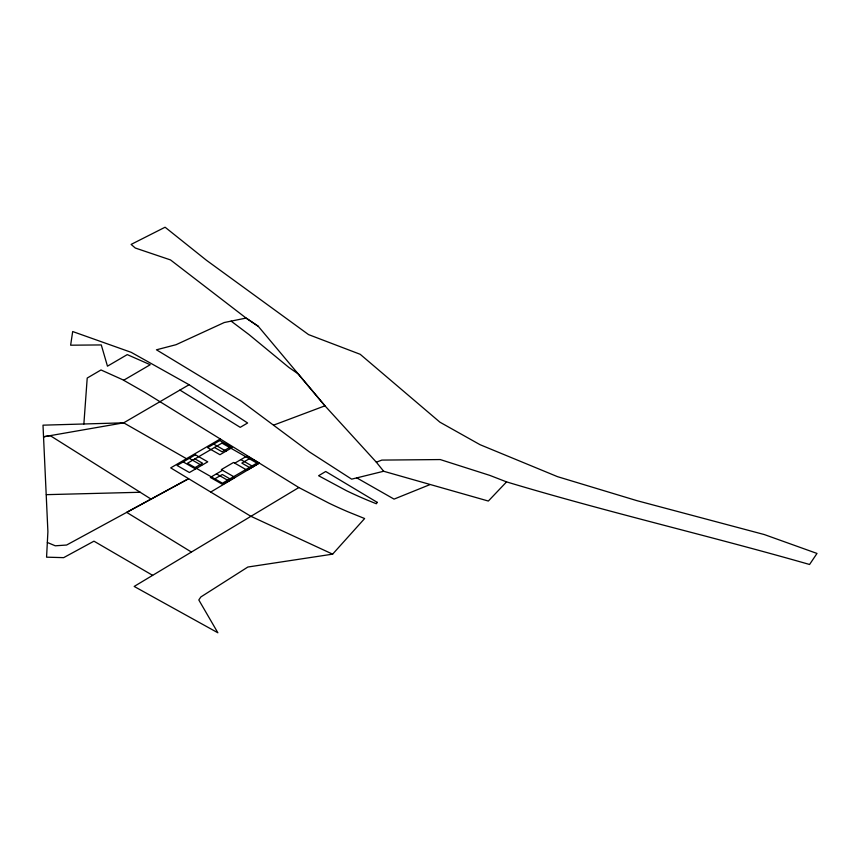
<?xml version="1.0" encoding="UTF-8"?>
<svg xmlns="http://www.w3.org/2000/svg" width="860" height="860" viewBox="0 0 860 860"><rect width="100%" height="100%" fill="white"/><g stroke="black" fill="none" stroke-linecap="round" stroke-linejoin="round"><path stroke-width="1.29" d="M152.628 575.329L93.966 541.177L63.661 557.645L46.569 557.172L47.902 531.706L43 425.173L123.679 422.83L189.093 384.721L247.626 423.002L240.209 427.334L179.923 390.064M83.871 423.98L87.215 378.045L101.007 369.961L122.668 379.712L145.34 392.654L298.839 487.534L328.681 503.025A399.975 230.921 0 0 0 347.999 511.808L364.629 518.537L332.627 554.152L247.852 567.03L200.864 596.947L198.8 599.947L217.87 632.777L134.171 586.445L298.839 487.534M258.215 326.273L246.089 318.071L170.506 259.924L135.289 248.024L131.118 244.412L165.088 227.223L206.518 260.333L308.557 334.604L360.2 354.298L439.922 422.185L480.031 444.685L557.495 476.655L636.959 500.671L764.325 534.565L817 553.442L809.561 564.482C708.909 535.662 606.837 512.044 506.562 481.89L488.351 501.047L383.646 471.258L351.643 479.149L309.331 451.865L241.466 401.319L156.455 349.805L176.031 344.709L224.277 322.521L246.089 318.071L258.215 326.262L324.962 405.823L376.347 462.196L383.646 471.258M210.721 492.049L259.311 463.088L246.97 456.036L234.758 463.164M123.625 380.27L150.242 364.726L127.258 354.61L107.468 366.177L101.286 344.935L70.638 345.193L72.681 331.541L131.204 352.331L189.093 384.721M220.257 438.976L170.71 467.883L250.765 516.236L332.627 554.152M195.08 467.582L202.551 463.217L194.951 458.875M229.566 447.458L222.095 451.812L214.484 447.469M222.557 470.291L210.345 477.418L222.686 484.47L234.898 477.343L221.332 469.592L233.544 462.465L247.11 470.216L259.322 463.088M214.828 478.859L222.299 474.494L229.91 478.848M249.314 458.735L241.843 463.099L249.443 467.442M429.645 484.739L394.052 499.112L356.782 477.88M376.347 462.196L381.829 460.089L440.234 459.562L489.802 475.387L506.562 481.89M273.663 425.109L324.962 405.823L298.119 373.863L288.81 367.381L248.905 334.508L231.136 321.124M46.354 494.661L140.201 492.264M47.354 542.477L55.266 545.799L66.607 545.036L188.619 478.697L126.678 512.366L191.35 552.012M186.48 458.692L123.679 422.83L43.559 436.794L50.213 435.633L151.07 499.112M213.71 444.093L226.062 451.145M240.864 459.606L253.216 466.658M189.286 458.348L201.638 465.4M216.451 473.86L228.792 480.901M183.18 461.906L195.532 468.958M377.293 502.38L376.325 503.756L368.22 500.477A375.003 216.505 0 0 1 346.537 490.737L318.598 475.731L325.714 471.495L377.293 502.38M195.392 454.779L177.074 465.475L189.426 472.527L207.744 461.831L195.392 454.779M219.816 440.524L207.604 447.651L219.956 454.704L232.168 447.576L219.816 440.524M221.955 443.115L187.48 463.239L222.439 483.202L256.914 463.078L221.955 443.115"/></g></svg>
